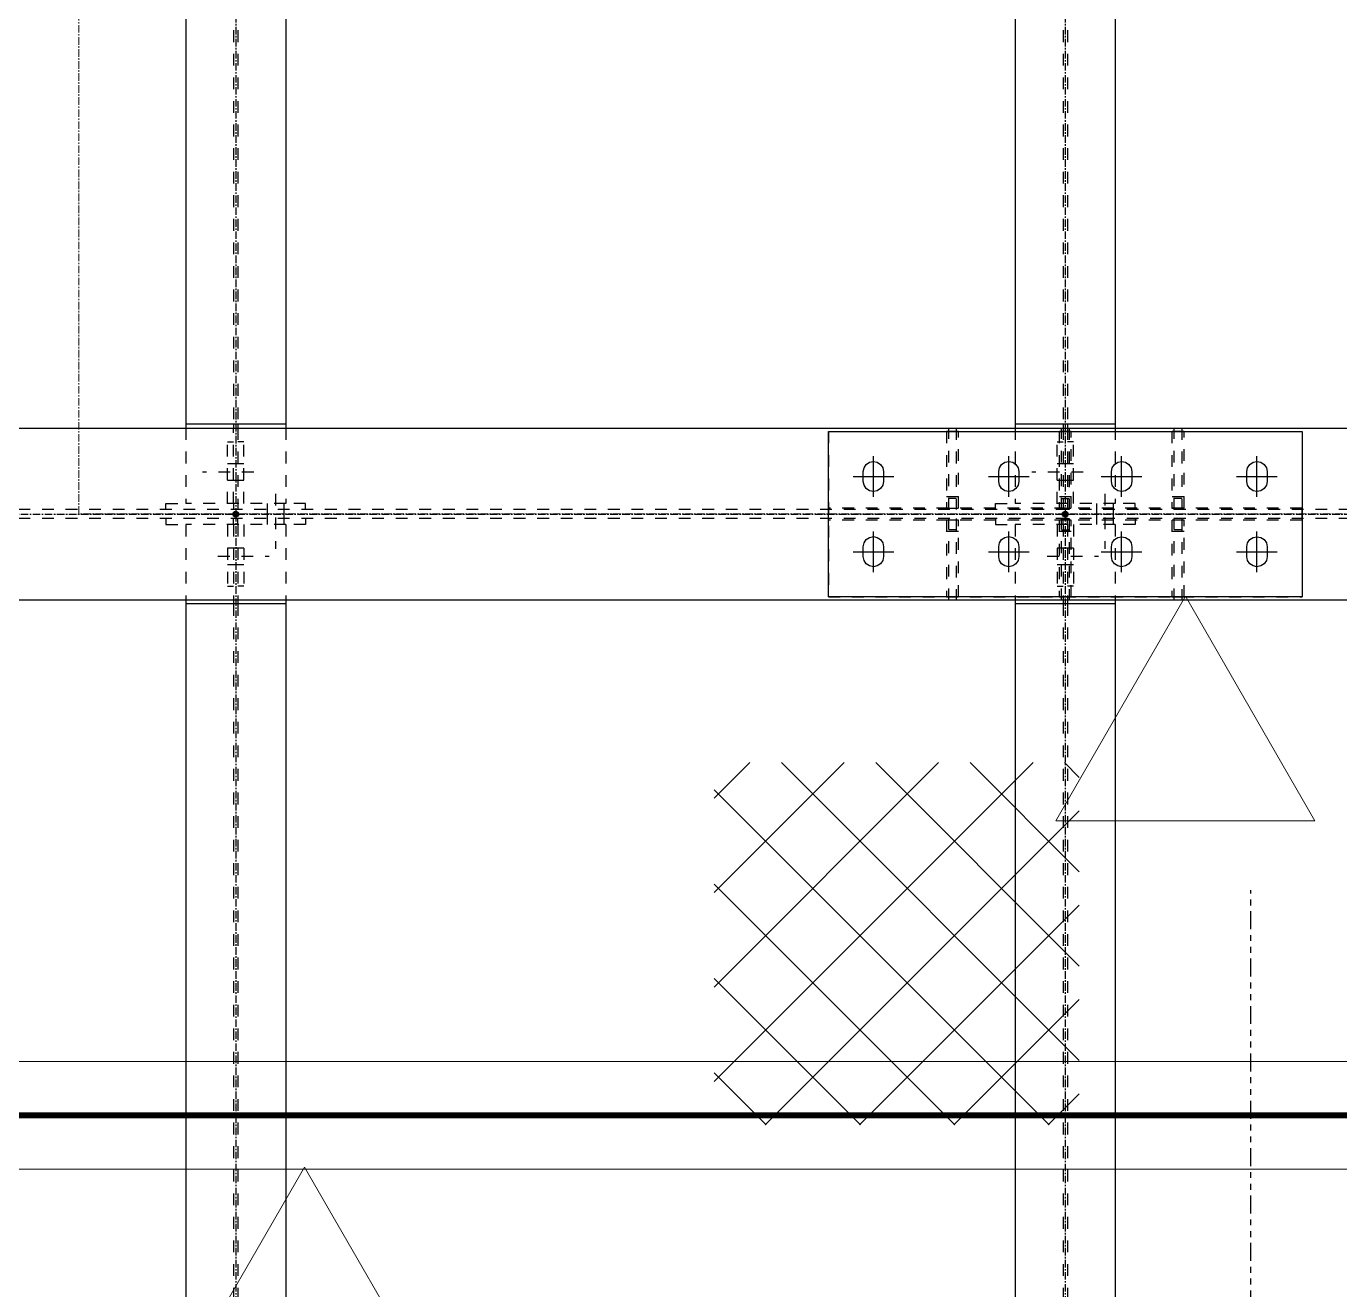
# Model space of a CAD drawing. Header units: inches. Extents: x 209270 to 234360, y -180214 to -150194.
# Drawn here: x 222974 to 225158, y -165554 to -163453 of the extents above; entities that cross this region are included whole.
import ezdxf

# ---------------------------------------------------------------- set-up
doc = ezdxf.new("R2010")
doc.units = ezdxf.units.IN
doc.header["$LTSCALE"] = 10
doc.header["$MEASUREMENT"] = 0
for name, pattern in [('CENTER', [2, 1.25, -0.25, 0.25, -0.25]), ('DXK_LINE_DOT2', [3.9198, 1.9599, -1.9599]), ('DXK_LINE_DOT5', [7.8785, 2.979, -0.9799, 0.9799, -0.9799, 0.9799, -0.9799]), ('HIDDEN', [0.375, 0.25, -0.125]), ('PHANTOM', [2.5, 1.25, -0.25, 0.25, -0.25, 0.25, -0.25])]:
    doc.linetypes.add(name, pattern=pattern)
for name, color, linetype in [('_STR_0', 2, 'Continuous'), ('_STR_1', 2, 'Continuous'), ('_STR_2', 2, 'Continuous'), ('_STR_4', 2, 'Continuous')]:
    doc.layers.add(name, color=color, linetype=linetype)
for name, color, linetype, lineweight in [('CEN', 1, 'CENTER', 9), ('DIM', 42, 'Continuous', 13), ('handrail', 11, 'FENCELINE1', 9), ('HIDDEN', 3, 'HIDDEN', 9), ('MAIN OBJECT', 2, 'Continuous', 18), ('PANTHOM', 8, 'PHANTOM', 0), ('REV-C', 3, 'Continuous', 18)]:
    doc.layers.add(name, color=color, linetype=linetype, lineweight=lineweight)
doc.linetypes.add('FENCELINE1', pattern='A,0.25,-0.1,[133,arial.ttf,S=0.1,R=0,X=-0.1,Y=0],-0.1,1', length=1.45)

# ---------------------------------------------------------------- blocks, each defined once
blk = doc.blocks.new('A$C1f4f58bd')
at = {"layer": 'CEN'}
blk.add_lwpolyline([(1100, 2200), (5000, 2200), (5000, -2700), (1100, -2700)], close=True, dxfattribs=at)
blk = doc.blocks.new('A$Ca106b763')
at = {"layer": 'REV-C'}
blk.add_lwpolyline([(0, 373.2), (-215.5, 0), (215.5, 0)], close=True, dxfattribs=at)
blk = doc.blocks.new('GridLine-116860372-154898 - 114867')
at = {"layer": '_STR_2', "linetype": 'DXK_LINE_DOT5'}
blk.add_line((225010.1, -168657.1), (225010.1, -164889.2), dxfattribs=at)
blk = doc.blocks.new('Part-116860372-150333 - 114867')
at = {"layer": '_STR_1', "linetype": 'DXK_LINE_DOT2'}
for p, q in [((224882.7, -164256.7), (224882.7, -164121)), ((224882.7, -164121), (224895.2, -164121)), ((224895.2, -164121), (224895.2, -164256.7)), ((224895.2, -164238), (224882.7, -164238))]:
    blk.add_line(p, q, dxfattribs=at)
blk = doc.blocks.new('Bolt-116860372-115280 - 114867')
at = {"layer": '_STR_1', "linetype": 'DXK_LINE_DOT2'}
for p, q in [((223388.6, -164230.5), (223388.6, -164321.7)), ((223374.9, -164246.7), (223374.9, -164256.7)), ((223402.4, -164246.7), (223402.4, -164256.7)), ((223374.9, -164256.7), (223374.9, -164271.6)), ((223374.9, -164271.6), (223374.9, -164281.6)), ((223402.4, -164256.7), (223402.4, -164271.6)), ((223402.4, -164271.6), (223402.4, -164281.6))]:
    blk.add_line(p, q, dxfattribs=at)
blk = doc.blocks.new('Part-116860372-114981 - 114867')
at = {"layer": '_STR_1', "linetype": 'DXK_LINE_DOT2'}
for p, q in [((228272.6, -164256.7), (217585.1, -164256.7)), ((228272.6, -164271.6), (217585.1, -164271.6)), ((228431.3, -164407.3), (222382.7, -164407.3))]:
    blk.add_line(p, q, dxfattribs=at)
at = {"layer": '_STR_2', "linetype": 'Continuous'}
for p, q in [((217585.1, -164121), (225313.8, -164121)), ((228291.3, -164407.3), (217585.1, -164407.3))]:
    blk.add_line(p, q, dxfattribs=at)
at = {"layer": '_STR_4', "linetype": 'CENTER'}
blk.add_line((217585.1, -164264.2), (228447.6, -164264.2), dxfattribs=at)
blk = doc.blocks.new('Part-116860372-114986 - 114867')
at = {"layer": '_STR_4', "linetype": 'Continuous'}
blk.add_hatch(color=256, dxfattribs=at).paths.add_polyline_path([(223322.6, -164269.2, -1), (223322.6, -164259.2, -1)])
at = {"layer": '_STR_1', "linetype": 'DXK_LINE_DOT2'}
for p, q in [((223319, -160676.7), (223319, -164114.8)), ((223326.1, -160676.7), (223326.1, -164114.8)), ((223239.3, -164121), (223239.3, -164246.7)), ((223319, -164246.7), (223319, -164121)), ((223326.1, -164121), (223326.1, -164246.7)), ((223405.8, -164121), (223405.8, -164246.7)), ((223405.8, -164246.7), (223239.3, -164246.7))]:
    blk.add_line(p, q, dxfattribs=at)
at = {"layer": '_STR_2', "linetype": 'Continuous'}
for p, q in [((223239.3, -160670.4), (223239.3, -164121)), ((223405.8, -160670.4), (223405.8, -164121)), ((223405.8, -164114.8), (223239.3, -164114.8)), ((223319, -164114.8), (223319, -164121)), ((223326.1, -164114.8), (223326.1, -164121))]:
    blk.add_line(p, q, dxfattribs=at)
at = {"layer": '_STR_4', "linetype": 'CENTER'}
blk.add_line((223322.6, -160514.2), (223322.6, -164264.2), dxfattribs=at)
at = {"layer": '_STR_4', "linetype": 'Continuous'}
blk.add_circle((223322.6, -164264.2), 5, dxfattribs=at)
blk = doc.blocks.new('Part-116860372-114987 - 114867')
at = {"layer": '_STR_4', "linetype": 'Continuous'}
blk.add_hatch(color=256, dxfattribs=at).paths.add_polyline_path([(224701.3, -164269.2, -1), (224701.3, -164259.2, -1)])
at = {"layer": '_STR_1', "linetype": 'DXK_LINE_DOT2'}
for p, q in [((224697.8, -160676.7), (224697.8, -164114.8)), ((224704.9, -160676.7), (224704.9, -164114.8)), ((224618.1, -164121), (224618.1, -164246.7)), ((224697.8, -164121), (224697.8, -164246.7)), ((224704.9, -164121), (224704.9, -164246.7)), ((224784.6, -164121), (224784.6, -164246.7)), ((224784.6, -164246.7), (224618.1, -164246.7))]:
    blk.add_line(p, q, dxfattribs=at)
at = {"layer": '_STR_2', "linetype": 'Continuous'}
for p, q in [((224618.1, -160670.4), (224618.1, -164121)), ((224784.6, -160670.4), (224784.6, -164121)), ((224784.6, -164114.8), (224618.1, -164114.8)), ((224697.8, -164114.8), (224697.8, -164121)), ((224704.9, -164114.8), (224704.9, -164121))]:
    blk.add_line(p, q, dxfattribs=at)
at = {"layer": '_STR_4', "linetype": 'CENTER'}
blk.add_line((224701.3, -160514.2), (224701.3, -164264.2), dxfattribs=at)
at = {"layer": '_STR_4', "linetype": 'Continuous'}
blk.add_circle((224701.3, -164264.2), 5, dxfattribs=at)
blk = doc.blocks.new('Part-116860372-114994 - 114867')
at = {"layer": '_STR_4', "linetype": 'Continuous'}
blk.add_hatch(color=256, dxfattribs=at).paths.add_polyline_path([(223322.6, -164269.2, -1), (223322.6, -164259.2, -1)])
at = {"layer": '_STR_1', "linetype": 'DXK_LINE_DOT2'}
for p, q in [((223239.3, -164281.6), (223239.3, -164407.3)), ((223405.8, -164281.6), (223239.3, -164281.6)), ((223319, -164281.6), (223319, -164407.3)), ((223326.1, -164281.6), (223326.1, -164407.3)), ((223405.8, -164281.6), (223405.8, -164407.3)), ((223319, -164413.5), (223319, -166889.2)), ((223326.1, -164413.5), (223326.1, -166889.2))]:
    blk.add_line(p, q, dxfattribs=at)
at = {"layer": '_STR_2', "linetype": 'Continuous'}
for p, q in [((223239.3, -164407.3), (223239.3, -166839.2)), ((223319, -164407.3), (223319, -164413.5)), ((223326.1, -164407.3), (223326.1, -164413.5)), ((223405.8, -164407.3), (223405.8, -166895.4)), ((223405.8, -164413.5), (223239.3, -164413.5))]:
    blk.add_line(p, q, dxfattribs=at)
at = {"layer": '_STR_4', "linetype": 'CENTER'}
blk.add_line((223322.6, -164264.2), (223322.6, -167014.2), dxfattribs=at)
at = {"layer": '_STR_4', "linetype": 'Continuous'}
blk.add_circle((223322.6, -164264.2), 5, dxfattribs=at)
blk = doc.blocks.new('Part-116860372-115018 - 114867')
at = {"layer": '_STR_4', "linetype": 'Continuous'}
blk.add_hatch(color=256, dxfattribs=at).paths.add_polyline_path([(224701.3, -164269.2, -1), (224701.3, -164259.2, -1)])
at = {"layer": '_STR_1', "linetype": 'DXK_LINE_DOT2'}
for p, q in [((224618.1, -164281.6), (224618.1, -164407.3)), ((224784.6, -164281.6), (224618.1, -164281.6)), ((224697.8, -164281.6), (224697.8, -164407.3)), ((224704.9, -164281.6), (224704.9, -164407.3)), ((224784.6, -164281.6), (224784.6, -164407.3)), ((224697.8, -164413.5), (224697.8, -166889.2)), ((224704.9, -164413.5), (224704.9, -166889.2))]:
    blk.add_line(p, q, dxfattribs=at)
at = {"layer": '_STR_2', "linetype": 'Continuous'}
for p, q in [((224618.1, -164407.3), (224618.1, -166895.4)), ((224697.8, -164407.3), (224697.8, -164413.5)), ((224704.9, -164407.3), (224704.9, -164413.5)), ((224784.6, -164407.3), (224784.6, -166895.4)), ((224784.6, -164413.5), (224618.1, -164413.5))]:
    blk.add_line(p, q, dxfattribs=at)
at = {"layer": '_STR_4', "linetype": 'CENTER'}
blk.add_line((224701.3, -164264.2), (224701.3, -167014.2), dxfattribs=at)
at = {"layer": '_STR_4', "linetype": 'Continuous'}
blk.add_circle((224701.3, -164264.2), 5, dxfattribs=at)
blk = doc.blocks.new('Part-116860372-150334 - 114867')
at = {"layer": '_STR_1', "linetype": 'DXK_LINE_DOT2'}
for p, q in [((224882.7, -164407.3), (224882.7, -164271.6)), ((224895.2, -164271.6), (224895.2, -164407.3)), ((224895.2, -164290.4), (224882.7, -164290.4))]:
    blk.add_line(p, q, dxfattribs=at)
blk = doc.blocks.new('Part-116860372-150330 - 114867')
at = {"layer": '_STR_1', "linetype": 'DXK_LINE_DOT2'}
for p, q in [((224507.7, -164256.7), (224507.7, -164121)), ((224507.7, -164121), (224520.2, -164121)), ((224520.2, -164121), (224520.2, -164256.7)), ((224520.2, -164238), (224507.7, -164238))]:
    blk.add_line(p, q, dxfattribs=at)
blk = doc.blocks.new('Part-116860372-115203 - 114867')
at = {"layer": '_STR_1', "linetype": 'DXK_LINE_DOT2'}
for p, q in [((224585.3, -164271.6), (224585.3, -164281.6)), ((224697.8, -164281.6), (224697.8, -164271.6)), ((224585.3, -164281.6), (224618.1, -164281.6)), ((224687.8, -164281.6), (224687.8, -164384.1)), ((224687.8, -164384.1), (224697.8, -164384.1))]:
    blk.add_line(p, q, dxfattribs=at)
blk = doc.blocks.new('Bolt-116860372-115281 - 114867')
at = {"layer": '_STR_1', "linetype": 'DXK_LINE_DOT2'}
for p, q in [((224767.4, -164230.5), (224767.4, -164321.7)), ((224753.6, -164246.7), (224753.6, -164256.7)), ((224781.1, -164246.7), (224781.1, -164256.7)), ((224753.6, -164256.7), (224753.6, -164271.6)), ((224753.6, -164271.6), (224753.6, -164281.6)), ((224781.1, -164256.7), (224781.1, -164271.6)), ((224781.1, -164271.6), (224781.1, -164281.6))]:
    blk.add_line(p, q, dxfattribs=at)
blk = doc.blocks.new('Part-116860372-116518 - 114867')
at = {"layer": '_STR_1', "linetype": 'DXK_LINE_DOT2'}
for p, q in [((224523.8, -164274.2), (224503.8, -164274.2)), ((224503.8, -164274.2), (224503.8, -164401.7)), ((224523.8, -164401.7), (224523.8, -164274.2)), ((224523.8, -164292.9), (224503.8, -164292.9)), ((224503.8, -164401.7), (224523.8, -164401.7))]:
    blk.add_line(p, q, dxfattribs=at)
blk = doc.blocks.new('Part-116860372-115198 - 114867')
at = {"layer": '_STR_1', "linetype": 'DXK_LINE_DOT2'}
for p, q in [((223326.1, -164281.6), (223326.1, -164271.6)), ((223438.6, -164271.6), (223438.6, -164281.6)), ((223336.1, -164281.6), (223336.1, -164384.1)), ((223438.6, -164281.6), (223405.8, -164281.6)), ((223336.1, -164384.1), (223326.1, -164384.1))]:
    blk.add_line(p, q, dxfattribs=at)
blk = doc.blocks.new('Part-116860372-115199 - 114867')
at = {"layer": '_STR_1', "linetype": 'DXK_LINE_DOT2'}
for p, q in [((223206.5, -164271.6), (223206.5, -164281.6)), ((223319, -164281.6), (223319, -164271.6)), ((223206.5, -164281.6), (223239.3, -164281.6)), ((223309, -164281.6), (223309, -164384.1)), ((223309, -164384.1), (223319, -164384.1))]:
    blk.add_line(p, q, dxfattribs=at)
blk = doc.blocks.new('Bolt-116860372-115200 - 114867')
at = {"layer": '_STR_1', "linetype": 'DXK_LINE_DOT2'}
for p, q in [((223292.8, -164334.1), (223377.8, -164334.1)), ((223309, -164320.4), (223319, -164320.4)), ((223319, -164320.4), (223326.1, -164320.4)), ((223326.1, -164320.4), (223336.1, -164320.4)), ((223309, -164347.9), (223319, -164347.9)), ((223319, -164347.9), (223326.1, -164347.9)), ((223326.1, -164347.9), (223336.1, -164347.9))]:
    blk.add_line(p, q, dxfattribs=at)
blk = doc.blocks.new('Part-116860372-115202 - 114867')
at = {"layer": '_STR_1', "linetype": 'DXK_LINE_DOT2'}
for p, q in [((224704.9, -164281.6), (224704.9, -164271.6)), ((224817.4, -164271.6), (224817.4, -164281.6)), ((224714.9, -164281.6), (224714.9, -164384.1)), ((224817.4, -164281.6), (224784.6, -164281.6)), ((224714.9, -164384.1), (224704.9, -164384.1))]:
    blk.add_line(p, q, dxfattribs=at)
blk = doc.blocks.new('Bolt-116860372-115204 - 114867')
at = {"layer": '_STR_1', "linetype": 'DXK_LINE_DOT2'}
for p, q in [((224671.5, -164334.1), (224756.5, -164334.1)), ((224687.8, -164320.4), (224697.8, -164320.4)), ((224697.8, -164320.4), (224704.9, -164320.4)), ((224704.9, -164320.4), (224714.9, -164320.4)), ((224687.8, -164347.9), (224697.8, -164347.9)), ((224697.8, -164347.9), (224704.9, -164347.9)), ((224704.9, -164347.9), (224714.9, -164347.9))]:
    blk.add_line(p, q, dxfattribs=at)
blk = doc.blocks.new('Part-116860372-115260 - 114867')
at = {"layer": '_STR_1', "linetype": 'DXK_LINE_DOT2'}
for p, q in [((223309, -164246.7), (223309, -164144.2)), ((223309, -164144.2), (223319, -164144.2)), ((223206.5, -164256.7), (223206.5, -164246.7)), ((223206.5, -164246.7), (223239.3, -164246.7)), ((223319, -164246.7), (223319, -164256.7))]:
    blk.add_line(p, q, dxfattribs=at)
blk = doc.blocks.new('Part-116860372-115261 - 114867')
at = {"layer": '_STR_1', "linetype": 'DXK_LINE_DOT2'}
for p, q in [((223336.1, -164144.2), (223326.1, -164144.2)), ((223336.1, -164246.7), (223336.1, -164144.2)), ((223326.1, -164246.7), (223326.1, -164256.7)), ((223438.6, -164246.7), (223405.8, -164246.7)), ((223438.6, -164256.7), (223438.6, -164246.7))]:
    blk.add_line(p, q, dxfattribs=at)
blk = doc.blocks.new('Bolt-116860372-115262 - 114867')
at = {"layer": '_STR_1', "linetype": 'DXK_LINE_DOT2'}
for p, q in [((223319, -164180.5), (223309, -164180.5)), ((223326.1, -164180.5), (223319, -164180.5)), ((223336.1, -164180.5), (223326.1, -164180.5)), ((223352.4, -164194.2), (223267.4, -164194.2)), ((223319, -164208), (223309, -164208)), ((223326.1, -164208), (223319, -164208)), ((223336.1, -164208), (223326.1, -164208))]:
    blk.add_line(p, q, dxfattribs=at)
blk = doc.blocks.new('Part-116860372-115264 - 114867')
at = {"layer": '_STR_1', "linetype": 'DXK_LINE_DOT2'}
for p, q in [((224687.8, -164246.7), (224687.8, -164144.2)), ((224687.8, -164144.2), (224697.8, -164144.2)), ((224585.3, -164256.7), (224585.3, -164246.7)), ((224585.3, -164246.7), (224618.1, -164246.7)), ((224697.8, -164246.7), (224697.8, -164256.7))]:
    blk.add_line(p, q, dxfattribs=at)
blk = doc.blocks.new('Part-116860372-115265 - 114867')
at = {"layer": '_STR_1', "linetype": 'DXK_LINE_DOT2'}
for p, q in [((224714.9, -164144.2), (224704.9, -164144.2)), ((224714.9, -164246.7), (224714.9, -164144.2)), ((224704.9, -164246.7), (224704.9, -164256.7)), ((224817.4, -164246.7), (224784.6, -164246.7)), ((224817.4, -164256.7), (224817.4, -164246.7))]:
    blk.add_line(p, q, dxfattribs=at)
blk = doc.blocks.new('Bolt-116860372-115266 - 114867')
at = {"layer": '_STR_1', "linetype": 'DXK_LINE_DOT2'}
for p, q in [((224697.8, -164180.5), (224687.8, -164180.5)), ((224704.9, -164180.5), (224697.8, -164180.5)), ((224714.9, -164180.5), (224704.9, -164180.5)), ((224731.1, -164194.2), (224646.1, -164194.2)), ((224697.8, -164208), (224687.8, -164208)), ((224704.9, -164208), (224697.8, -164208)), ((224714.9, -164208), (224704.9, -164208))]:
    blk.add_line(p, q, dxfattribs=at)
blk = doc.blocks.new('Part-116860372-116516 - 114867')
at = {"layer": '_STR_1', "linetype": 'DXK_LINE_DOT2'}
for p, q in [((224503.8, -164126.7), (224503.8, -164254.2)), ((224523.8, -164126.7), (224503.8, -164126.7)), ((224523.8, -164254.2), (224523.8, -164126.7)), ((224523.8, -164235.4), (224503.8, -164235.4)), ((224503.8, -164254.2), (224523.8, -164254.2))]:
    blk.add_line(p, q, dxfattribs=at)
blk = doc.blocks.new('Part-116860372-150335 - 114867')
at = {"layer": '_STR_1', "linetype": 'DXK_LINE_DOT2'}
for p, q in [((224695.2, -164407.3), (224695.2, -164271.6)), ((224695.2, -164271.6), (224707.7, -164271.6)), ((224707.7, -164271.6), (224707.7, -164407.3)), ((224695.2, -164290.4), (224707.7, -164290.4)), ((224707.7, -164407.3), (224695.2, -164407.3))]:
    blk.add_line(p, q, dxfattribs=at)
blk = doc.blocks.new('Part-116860372-116514 - 114867')
at = {"layer": '_STR_1', "linetype": 'DXK_LINE_DOT2'}
for p, q in [((225095.1, -164254.1), (224307.6, -164254.2)), ((224307.6, -164274.2), (224307.6, -164254.2)), ((225095.1, -164274.1), (225095.1, -164254.1)), ((225095.1, -164274.1), (224307.6, -164274.2))]:
    blk.add_line(p, q, dxfattribs=at)
blk = doc.blocks.new('Part-116860372-116515 - 114867')
at = {"layer": '_STR_2', "linetype": 'Continuous'}
for p, q in [((224307.6, -164401.7), (224307.6, -164126.7)), ((224307.6, -164126.7), (225095.1, -164126.7)), ((225095.1, -164126.7), (225095.1, -164401.7)), ((225095.1, -164401.7), (224307.6, -164401.7))]:
    blk.add_line(p, q, dxfattribs=at)
blk = doc.blocks.new('Part-116860372-116517 - 114867')
at = {"layer": '_STR_1', "linetype": 'DXK_LINE_DOT2'}
for p, q in [((224307.6, -164126.7), (224307.6, -164401.7)), ((224307.6, -164126.7), (225095.1, -164126.7)), ((225095.1, -164126.7), (225095.1, -164401.7)), ((224307.6, -164401.7), (225095.1, -164401.7))]:
    blk.add_line(p, q, dxfattribs=at)
blk = doc.blocks.new('Part-116860372-116519 - 114867')
at = {"layer": '_STR_1', "linetype": 'DXK_LINE_DOT2'}
for p, q in [((224691.3, -164126.7), (224691.3, -164254.2)), ((224711.3, -164126.7), (224691.3, -164126.7)), ((224711.3, -164254.2), (224711.3, -164126.7)), ((224711.3, -164235.4), (224691.3, -164235.4)), ((224691.3, -164254.2), (224711.3, -164254.2))]:
    blk.add_line(p, q, dxfattribs=at)
blk = doc.blocks.new('Part-116860372-116520 - 114867')
at = {"layer": '_STR_1', "linetype": 'DXK_LINE_DOT2'}
for p, q in [((224711.3, -164274.2), (224691.3, -164274.2)), ((224691.3, -164274.2), (224691.3, -164401.7)), ((224711.3, -164401.7), (224711.3, -164274.2)), ((224711.3, -164292.9), (224691.3, -164292.9)), ((224691.3, -164401.7), (224711.3, -164401.7))]:
    blk.add_line(p, q, dxfattribs=at)
blk = doc.blocks.new('Part-116860372-116521 - 114867')
at = {"layer": '_STR_1', "linetype": 'DXK_LINE_DOT2'}
for p, q in [((224878.8, -164126.7), (224878.8, -164254.2)), ((224898.8, -164126.7), (224878.8, -164126.7)), ((224898.8, -164254.2), (224898.8, -164126.7)), ((224898.8, -164235.4), (224878.8, -164235.4)), ((224878.8, -164254.2), (224898.8, -164254.2))]:
    blk.add_line(p, q, dxfattribs=at)
blk = doc.blocks.new('Part-116860372-116522 - 114867')
at = {"layer": '_STR_1', "linetype": 'DXK_LINE_DOT2'}
for p, q in [((224898.8, -164274.2), (224878.8, -164274.2)), ((224878.8, -164274.2), (224878.8, -164401.7)), ((224898.8, -164401.7), (224898.8, -164274.2)), ((224898.8, -164292.9), (224878.8, -164292.9)), ((224878.8, -164401.7), (224898.8, -164401.7))]:
    blk.add_line(p, q, dxfattribs=at)
blk = doc.blocks.new('Bolt-116860372-116523 - 114867')
at = {"layer": '_STR_2', "linetype": 'Continuous'}
for p, q in [((224365.7, -164193.5), (224367, -164187)), ((224367, -164187), (224370.6, -164181.6)), ((224370.6, -164181.6), (224376.1, -164177.9)), ((224376.1, -164177.9), (224382.6, -164176.6)), ((224382.6, -164235.4), (224382.6, -164167.9)), ((224382.6, -164176.6), (224382.6, -164176.6)), ((224382.6, -164176.6), (224389, -164177.9)), ((224389, -164177.9), (224394.5, -164181.6)), ((224394.5, -164181.6), (224398.2, -164187)), ((224398.2, -164187), (224399.4, -164193.5)), ((224590.7, -164193.5), (224592, -164187.1)), ((224592, -164187.1), (224595.6, -164181.6)), ((224595.6, -164181.6), (224601.1, -164177.9)), ((224601.1, -164177.9), (224607.6, -164176.6)), ((224607.6, -164235.4), (224607.6, -164167.9)), ((224607.6, -164176.6), (224607.6, -164176.6)), ((224607.6, -164176.6), (224614, -164177.9)), ((224614, -164177.9), (224619.5, -164181.6)), ((224619.5, -164181.6), (224623.2, -164187.1)), ((224623.2, -164187.1), (224624.4, -164193.5)), ((224778.2, -164193.5), (224779.5, -164187.1)), ((224779.5, -164187.1), (224783.1, -164181.6)), ((224783.1, -164181.6), (224788.6, -164177.9)), ((224788.6, -164177.9), (224795.1, -164176.7)), ((224795.1, -164235.4), (224795.1, -164167.9)), ((224795.1, -164176.7), (224795.1, -164176.7)), ((224795.1, -164176.7), (224801.5, -164177.9)), ((224801.5, -164177.9), (224807, -164181.6)), ((224807, -164181.6), (224810.7, -164187.1)), ((224810.7, -164187.1), (224811.9, -164193.5)), ((225003.2, -164193.5), (225004.5, -164187.1)), ((225004.5, -164187.1), (225008.1, -164181.6)), ((225008.1, -164181.6), (225013.6, -164178)), ((225013.6, -164178), (225020.1, -164176.7)), ((225020.1, -164235.4), (225020.1, -164167.9)), ((225020.1, -164176.7), (225020.1, -164176.7)), ((225020.1, -164176.7), (225026.5, -164178)), ((225026.5, -164178), (225032, -164181.6)), ((225032, -164181.6), (225035.7, -164187.1)), ((225035.7, -164187.1), (225036.9, -164193.5)), ((224348.8, -164201.6), (224416.3, -164201.6)), ((224365.7, -164209.7), (224365.7, -164193.5)), ((224367, -164216.2), (224365.7, -164209.7)), ((224399.4, -164209.8), (224398.2, -164216.2)), ((224399.4, -164193.5), (224399.4, -164209.8)), ((224573.8, -164201.6), (224641.3, -164201.6)), ((224590.7, -164209.8), (224590.7, -164193.5)), ((224592, -164216.2), (224590.7, -164209.8)), ((224624.4, -164209.8), (224623.2, -164216.2)), ((224624.4, -164193.5), (224624.4, -164209.8)), ((224761.3, -164201.7), (224828.8, -164201.7)), ((224778.2, -164209.8), (224778.2, -164193.5)), ((224779.5, -164216.2), (224778.2, -164209.8)), ((224811.9, -164209.8), (224810.7, -164216.2)), ((224811.9, -164193.5), (224811.9, -164209.8)), ((224986.3, -164201.7), (225053.8, -164201.7)), ((225003.2, -164209.8), (225003.2, -164193.5)), ((225004.5, -164216.3), (225003.2, -164209.8)), ((225036.9, -164209.8), (225035.7, -164216.3)), ((225036.9, -164193.5), (225036.9, -164209.8)), ((224370.6, -164221.7), (224367, -164216.2)), ((224376.1, -164225.3), (224370.6, -164221.7)), ((224382.6, -164226.6), (224376.1, -164225.3)), ((224389, -164225.3), (224382.6, -164226.6)), ((224382.6, -164226.6), (224382.6, -164226.6)), ((224394.5, -164221.7), (224389, -164225.3)), ((224398.2, -164216.2), (224394.5, -164221.7)), ((224595.6, -164221.7), (224592, -164216.2)), ((224601.1, -164225.4), (224595.6, -164221.7)), ((224607.6, -164226.6), (224601.1, -164225.4)), ((224614, -164225.4), (224607.6, -164226.6)), ((224607.6, -164226.6), (224607.6, -164226.6)), ((224619.5, -164221.7), (224614, -164225.4)), ((224623.2, -164216.2), (224619.5, -164221.7)), ((224783.1, -164221.7), (224779.5, -164216.2)), ((224788.6, -164225.4), (224783.1, -164221.7)), ((224795.1, -164226.7), (224788.6, -164225.4)), ((224801.5, -164225.4), (224795.1, -164226.7)), ((224795.1, -164226.7), (224795.1, -164226.7)), ((224807, -164221.7), (224801.5, -164225.4)), ((224810.7, -164216.2), (224807, -164221.7)), ((225008.1, -164221.7), (225004.5, -164216.3)), ((225013.6, -164225.4), (225008.1, -164221.7)), ((225020.1, -164226.7), (225013.6, -164225.4)), ((225026.5, -164225.4), (225020.1, -164226.7)), ((225020.1, -164226.7), (225020.1, -164226.7)), ((225032, -164221.7), (225026.5, -164225.4)), ((225035.7, -164216.3), (225032, -164221.7)), ((224382.6, -164360.4), (224382.6, -164292.9)), ((224607.6, -164360.4), (224607.6, -164292.9)), ((224795.1, -164360.4), (224795.1, -164292.9)), ((225020.1, -164360.4), (225020.1, -164292.9)), ((224365.7, -164318.5), (224367, -164312)), ((224365.7, -164334.7), (224365.7, -164318.5)), ((224367, -164312), (224370.6, -164306.6)), ((224370.6, -164306.6), (224376.1, -164302.9)), ((224376.1, -164302.9), (224382.6, -164301.6)), ((224382.6, -164301.6), (224382.6, -164301.6)), ((224382.6, -164301.6), (224389, -164302.9)), ((224389, -164302.9), (224394.5, -164306.6)), ((224394.5, -164306.6), (224398.2, -164312)), ((224398.2, -164312), (224399.4, -164318.5)), ((224399.4, -164318.5), (224399.4, -164334.8)), ((224590.7, -164318.5), (224592, -164312.1)), ((224590.7, -164334.8), (224590.7, -164318.5)), ((224592, -164312.1), (224595.6, -164306.6)), ((224595.6, -164306.6), (224601.1, -164302.9)), ((224601.1, -164302.9), (224607.6, -164301.6)), ((224607.6, -164301.6), (224607.6, -164301.6)), ((224607.6, -164301.6), (224614, -164302.9)), ((224614, -164302.9), (224619.5, -164306.6)), ((224619.5, -164306.6), (224623.2, -164312.1)), ((224623.2, -164312.1), (224624.4, -164318.5)), ((224624.4, -164318.5), (224624.4, -164334.8)), ((224778.2, -164318.5), (224779.5, -164312.1)), ((224778.2, -164334.8), (224778.2, -164318.5)), ((224779.5, -164312.1), (224783.1, -164306.6)), ((224783.1, -164306.6), (224788.6, -164302.9)), ((224788.6, -164302.9), (224795.1, -164301.7)), ((224795.1, -164301.7), (224795.1, -164301.7)), ((224795.1, -164301.7), (224801.5, -164302.9)), ((224801.5, -164302.9), (224807, -164306.6)), ((224807, -164306.6), (224810.7, -164312.1)), ((224810.7, -164312.1), (224811.9, -164318.5)), ((224811.9, -164318.5), (224811.9, -164334.8)), ((225003.2, -164318.5), (225004.5, -164312.1)), ((225003.2, -164334.8), (225003.2, -164318.5)), ((225004.5, -164312.1), (225008.1, -164306.6)), ((225008.1, -164306.6), (225013.6, -164303)), ((225013.6, -164303), (225020.1, -164301.7)), ((225020.1, -164301.7), (225020.1, -164301.7)), ((225020.1, -164301.7), (225026.5, -164303)), ((225026.5, -164303), (225032, -164306.6)), ((225032, -164306.6), (225035.7, -164312.1)), ((225035.7, -164312.1), (225036.9, -164318.5)), ((225036.9, -164318.5), (225036.9, -164334.8)), ((224348.8, -164326.6), (224416.3, -164326.6)), ((224367, -164341.2), (224365.7, -164334.7)), ((224370.6, -164346.7), (224367, -164341.2)), ((224398.2, -164341.2), (224394.5, -164346.7)), ((224399.4, -164334.8), (224398.2, -164341.2)), ((224573.8, -164326.6), (224641.3, -164326.6)), ((224592, -164341.2), (224590.7, -164334.8)), ((224595.6, -164346.7), (224592, -164341.2)), ((224623.2, -164341.2), (224619.5, -164346.7)), ((224624.4, -164334.8), (224623.2, -164341.2)), ((224761.3, -164326.7), (224828.8, -164326.7)), ((224779.5, -164341.2), (224778.2, -164334.8)), ((224783.1, -164346.7), (224779.5, -164341.2)), ((224810.7, -164341.2), (224807, -164346.7)), ((224811.9, -164334.8), (224810.7, -164341.2)), ((224986.3, -164326.7), (225053.8, -164326.7)), ((225004.5, -164341.3), (225003.2, -164334.8)), ((225008.1, -164346.7), (225004.5, -164341.3)), ((225035.7, -164341.3), (225032, -164346.7)), ((225036.9, -164334.8), (225035.7, -164341.3)), ((224376.1, -164350.3), (224370.6, -164346.7)), ((224382.6, -164351.6), (224376.1, -164350.3)), ((224389, -164350.3), (224382.6, -164351.6)), ((224382.6, -164351.6), (224382.6, -164351.6)), ((224394.5, -164346.7), (224389, -164350.3)), ((224601.1, -164350.4), (224595.6, -164346.7)), ((224607.6, -164351.6), (224601.1, -164350.4)), ((224614, -164350.4), (224607.6, -164351.6)), ((224607.6, -164351.6), (224607.6, -164351.6)), ((224619.5, -164346.7), (224614, -164350.4)), ((224788.6, -164350.4), (224783.1, -164346.7)), ((224795.1, -164351.7), (224788.6, -164350.4)), ((224801.5, -164350.4), (224795.1, -164351.7)), ((224795.1, -164351.7), (224795.1, -164351.7)), ((224807, -164346.7), (224801.5, -164350.4)), ((225013.6, -164350.4), (225008.1, -164346.7)), ((225020.1, -164351.7), (225013.6, -164350.4)), ((225026.5, -164350.4), (225020.1, -164351.7)), ((225020.1, -164351.7), (225020.1, -164351.7)), ((225032, -164346.7), (225026.5, -164350.4))]:
    blk.add_line(p, q, dxfattribs=at)
blk = doc.blocks.new('Part-116860372-150336 - 114867')
at = {"layer": '_STR_1', "linetype": 'DXK_LINE_DOT2'}
for p, q in [((224695.2, -164256.7), (224695.2, -164121.1)), ((224695.2, -164121.1), (224707.7, -164121.1)), ((224707.7, -164121.1), (224707.7, -164256.7)), ((224695.2, -164238), (224707.7, -164238)), ((224707.7, -164256.7), (224695.2, -164256.7))]:
    blk.add_line(p, q, dxfattribs=at)
blk = doc.blocks.new('Part-116860372-150331 - 114867')
at = {"layer": '_STR_1', "linetype": 'DXK_LINE_DOT2'}
for p, q in [((224507.7, -164407.3), (224507.7, -164271.6)), ((224520.2, -164271.6), (224520.2, -164407.3)), ((224520.2, -164290.4), (224507.7, -164290.4))]:
    blk.add_line(p, q, dxfattribs=at)

msp = doc.modelspace()

# ---------------------------------------------------------------- hatches: boundary and pattern name
at = {"layer": 'PANTHOM'}
h = msp.add_hatch(dxfattribs=at)
h.set_pattern_fill('ANSI37', color=256, scale=887.309452, angle=-180)
h.set_pattern_definition([(225, (327963.28, 2106069.31), (78.4278163, -78.4278163), []), (315, (327963.28, 2106069.31), (78.4278163, 78.4278163), [])])
h.paths.add_polyline_path([(224724.5, -165279.5), (224724.5, -164677.3), (224117.9, -164677.3), (224117.9, -165279.5)])

# ---------------------------------------------------------------- linework, layer by layer
at = {"layer": 'CEN'}
msp.add_line((217212.2, -165263.7), (228311.6, -165263.7), dxfattribs=at)
at = {"layer": 'CEN', "elevation": 0.8}
msp.add_lwpolyline([(217011.9, -155263.7), (228511.9, -155263.7), (228511.9, -165263.7), (217011.9, -165263.7)], close=True, dxfattribs=at)
msp.add_lwpolyline([(217011.9, -165263.7), (217011.9, -165263.7), (228511.9, -165263.7), (228511.9, -165268.7)], dxfattribs=at)
at = {"layer": 'handrail', "const_width": 10}
msp.add_lwpolyline([(217011.9, -157988.4), (217011.9, -165263.7), (228511.9, -165263.7), (228511.9, -163968.7)], dxfattribs=at)
at = {"layer": 'HIDDEN', "elevation": 0}
msp.add_lwpolyline([(228307.2, -165268.1), (217216.6, -165268.1), (217216.6, -165259.3), (228307.2, -165259.3)], close=True, dxfattribs=at)
at = {"layer": 'MAIN OBJECT', "elevation": 0}
msp.add_lwpolyline([(228307.2, -165353.1), (217216.6, -165353.1), (217216.6, -165174.3), (228307.2, -165174.3)], close=True, dxfattribs=at)

# ---------------------------------------------------------------- block references
at = {"layer": '_STR_0', "zscale": 0.8}
for name in ['Part-116860372-114986 - 114867', 'Part-116860372-114987 - 114867', 'Part-116860372-114981 - 114867', 'Part-116860372-150330 - 114867', 'Part-116860372-150336 - 114867', 'Part-116860372-150333 - 114867', 'Part-116860372-115260 - 114867', 'Part-116860372-115261 - 114867', 'Part-116860372-116515 - 114867', 'Part-116860372-116517 - 114867', 'Part-116860372-116516 - 114867', 'Part-116860372-115264 - 114867', 'Part-116860372-116519 - 114867', 'Part-116860372-115265 - 114867', 'Part-116860372-116521 - 114867', 'Bolt-116860372-115262 - 114867', 'Bolt-116860372-116523 - 114867', 'Bolt-116860372-115266 - 114867', 'Bolt-116860372-115280 - 114867', 'Bolt-116860372-115281 - 114867', 'Part-116860372-116514 - 114867', 'Part-116860372-115199 - 114867', 'Part-116860372-114994 - 114867', 'Part-116860372-115198 - 114867', 'Part-116860372-116518 - 114867', 'Part-116860372-150331 - 114867', 'Part-116860372-115203 - 114867', 'Part-116860372-115018 - 114867', 'Part-116860372-116520 - 114867', 'Part-116860372-150335 - 114867', 'Part-116860372-115202 - 114867', 'Part-116860372-116522 - 114867', 'Part-116860372-150334 - 114867', 'Bolt-116860372-115200 - 114867', 'Bolt-116860372-115204 - 114867', 'GridLine-116860372-154898 - 114867']:
    msp.add_blockref(name, (0, 0), dxfattribs=at)
at = {"layer": 'DIM'}
msp.add_blockref('A$C1f4f58bd', (221961.9, -161563.7, -450449365.8), dxfattribs=at)
at = {"layer": 'REV-C'}
for p in [(224901, -164774), (223436.9, -165723.3)]:
    msp.add_blockref('A$Ca106b763', p, dxfattribs=at)

doc.saveas('drawing.dxf')
